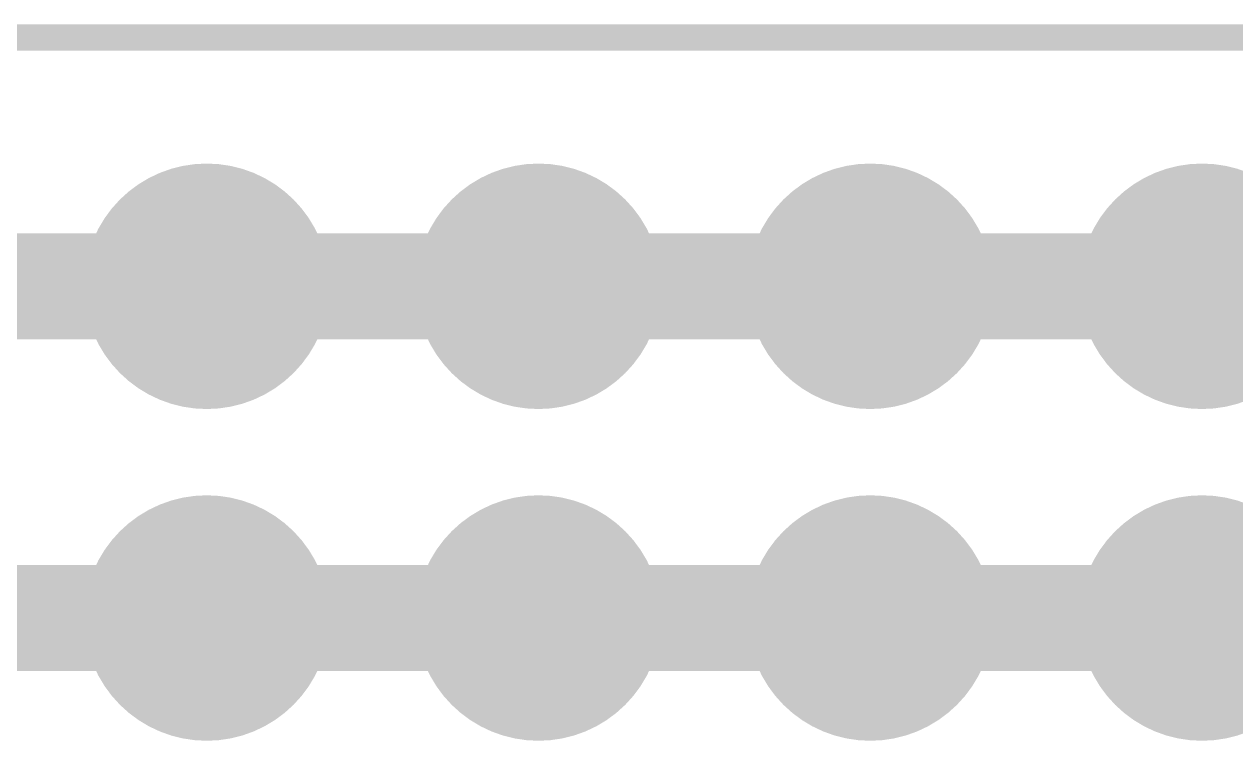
# Model space of a CAD drawing. Extents: x -0.1 to 94.1, y -0.1 to 63.6.
# Drawn here: x 30.35 to 39.63, y 6.68 to 12.17 of the extents above; entities that cross this region are included whole.
import ezdxf

# ---------------------------------------------------------------- set-up
doc = ezdxf.new("R2010")
doc.units = 0
for name, color, linetype in [('16', 132, 'CONTINUOUS'), ('17', 110, 'CONTINUOUS'), ('21', 41, 'CONTINUOUS'), ('22', 40, 'CONTINUOUS'), ('51', 53, 'CONTINUOUS')]:
    doc.layers.add(name, color=color, linetype=linetype)

# ---------------------------------------------------------------- blocks, each defined once
blk = doc.blocks.new('RECT')
blk.add_solid([(-0.5, -0.5), (0.5, -0.5), (-0.5, 0.5), (0.5, 0.5)])
blk = doc.blocks.new('ROUNDP')
at = {"const_width": 0.5}
blk.add_lwpolyline([(0, -0.25, 1), (0, 0.25, 1), (0, -0.25)], format="xyb", dxfattribs=at)

msp = doc.modelspace()

# ---------------------------------------------------------------- linework, layer by layer
at = {"layer": '16', "const_width": 0.8128}
for points in [[(29.21, 10.16), (31.75, 10.16)], [(31.75, 10.16), (34.29, 10.16)], [(34.29, 10.16), (36.83, 10.16)], [(36.83, 10.16), (39.37, 10.16)], [(39.37, 10.16), (41.91, 10.16)], [(29.21, 7.62), (31.75, 7.62)], [(31.75, 7.62), (34.29, 7.62)], [(34.29, 7.62), (36.83, 7.62)], [(36.83, 7.62), (39.37, 7.62)], [(39.37, 7.62), (41.91, 7.62)]]:
    msp.add_lwpolyline(points, dxfattribs=at)
at = {"layer": '16', "const_width": 0.4064}
for points in [[(31.75, 10.3632, 1), (31.75, 9.9568)], [(31.75, 9.9568, 1), (31.75, 10.3632)], [(34.29, 10.3632, 1), (34.29, 9.9568)], [(34.29, 9.9568, 1), (34.29, 10.3632)], [(36.83, 10.3632, 1), (36.83, 9.9568)], [(36.83, 9.9568, 1), (36.83, 10.3632)], [(39.37, 10.3632, 1), (39.37, 9.9568)], [(39.37, 9.9568, 1), (39.37, 10.3632)], [(31.75, 7.8232, 1), (31.75, 7.4168)], [(31.75, 7.4168, 1), (31.75, 7.8232)], [(34.29, 7.8232, 1), (34.29, 7.4168)], [(34.29, 7.4168, 1), (34.29, 7.8232)], [(36.83, 7.8232, 1), (36.83, 7.4168)], [(36.83, 7.4168, 1), (36.83, 7.8232)], [(39.37, 7.8232, 1), (39.37, 7.4168)], [(39.37, 7.4168, 1), (39.37, 7.8232)]]:
    msp.add_lwpolyline(points, format="xyb", dxfattribs=at)
at = {"layer": '21', "const_width": 0.2032}
msp.add_lwpolyline([(11.43, 12.065), (82.55, 12.065)], dxfattribs=at)
at = {"layer": '22', "const_width": 0.2032}
msp.add_lwpolyline([(11.43, 12.065), (82.55, 12.065)], dxfattribs=at)

# ---------------------------------------------------------------- block references
at = {"layer": '17', "xscale": 1.8796, "yscale": 1.8796, "rotation": 90}
for p in [(31.75, 10.16), (31.75, 10.16), (34.29, 10.16), (34.29, 10.16), (36.83, 10.16), (36.83, 10.16), (39.37, 10.16), (39.37, 10.16), (31.75, 7.62), (31.75, 7.62), (34.29, 7.62), (34.29, 7.62), (36.83, 7.62), (36.83, 7.62), (39.37, 7.62), (39.37, 7.62)]:
    msp.add_blockref('ROUNDP', p, dxfattribs=at)
at = {"layer": '51', "xscale": 0.508, "yscale": 0.508}
for p in [(31.75, 10.16), (34.29, 10.16), (36.83, 10.16), (39.37, 10.16), (31.75, 7.62), (34.29, 7.62), (36.83, 7.62), (39.37, 7.62)]:
    msp.add_blockref('RECT', p, dxfattribs=at)

doc.saveas('drawing.dxf')
